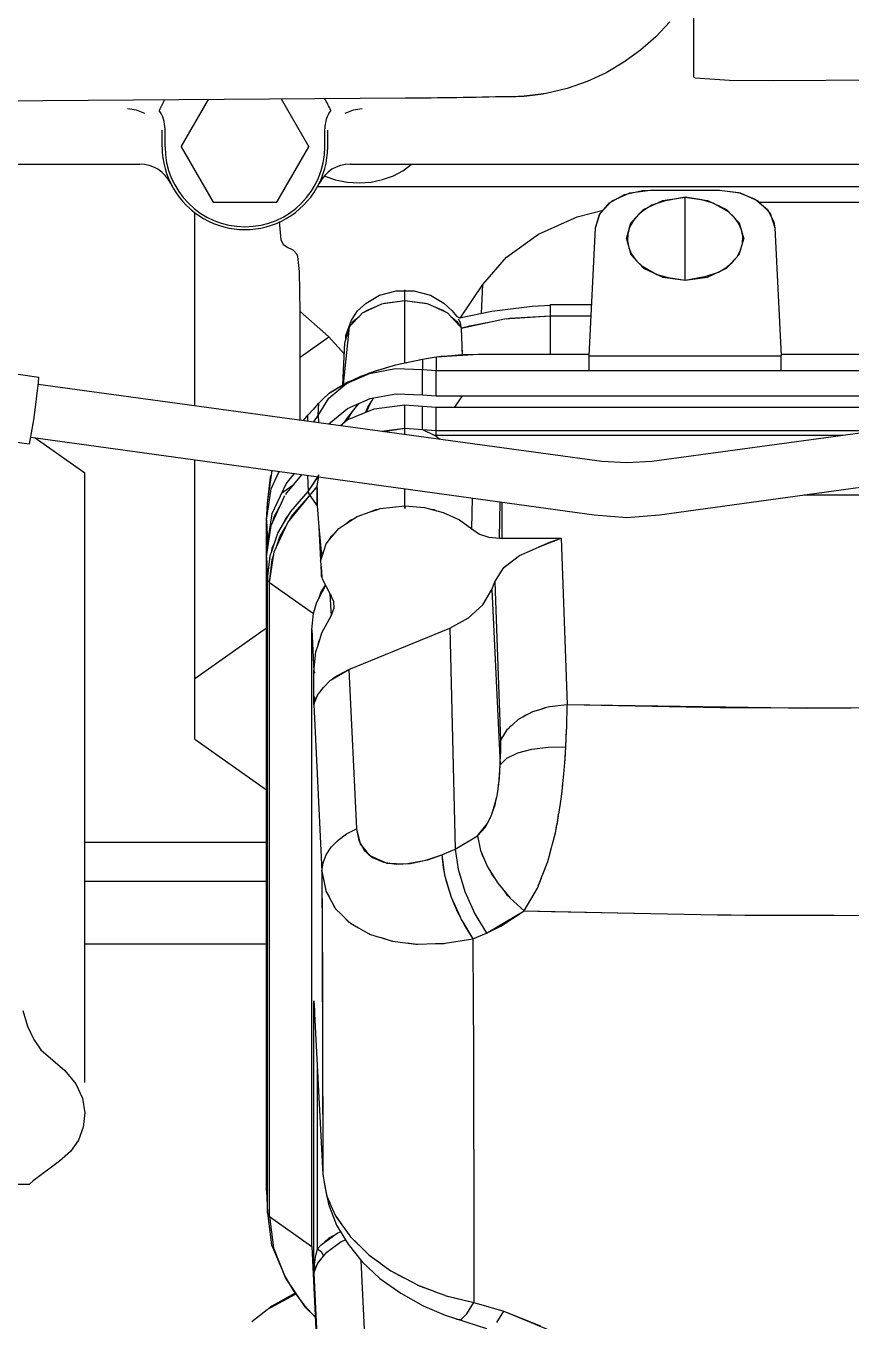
# Model space of a CAD drawing. Extents: x 1551 to 113148, y -1700 to 77018.
# Drawn here: x 18537.9 to 18657.5, y 11630.5 to 11818.3 of the extents above; entities that cross this region are included whole.
import ezdxf

# ---------------------------------------------------------------- set-up
doc = ezdxf.new("R2010")
doc.units = 0
doc.header["$LTSCALE"] = 500
doc.header["$MEASUREMENT"] = 0
doc.linetypes.add('SNT-025', pattern=[0.74, 0.4, -0.17, 0, -0.17])
doc.layers.get('0').update_dxf_attribs({"linetype": 'CONTINUOUS'})
doc.layers.add('GENERATORSETT', color=7, linetype='CONTINUOUS')

# ---------------------------------------------------------------- blocks, each defined once
blk = doc.blocks.new('GENERATOR-CENTER')
for p, q in [((-2125.56, -275.9), (-2125.56, -267.91)), ((-2129.02, -269.43), (-2131.05, -271.58)), ((-2131.05, -271.58), (-2133.28, -273.53)), ((-2133.28, -273.53), (-2135.68, -275.27)), ((-2135.68, -275.27), (-2138.26, -276.79)), ((-2125.56, -277.42), (-2125.56, -275.9)), ((-2138.26, -276.79), (-2141.01, -278.06)), ((-2125.56, -277.42), (-2125.34, -277.53)), ((-2125.34, -277.53), (-2120.39, -277.88)), ((-2114.19, -277.94), (-1945.65, -276.72)), ((-2143.91, -279.06), (-2146.97, -279.78)), ((-2141.01, -278.06), (-2143.91, -279.06)), ((-2141.14, -278.11), (-2141.2, -278.13)), ((-2120.39, -277.88), (-2114.19, -277.94)), ((-2340.27, -281.7), (-2167.36, -280.45)), ((-2199.85, -287.53), (-2195.88, -280.65)), ((-2185.38, -280.58), (-2181.37, -287.53)), ((-2146.97, -279.78), (-2150.16, -280.17)), ((-2150.16, -280.17), (-2147.36, -279.84)), ((-2206.31, -282.2), (-2207.61, -282.03)), ((-2205.11, -282.7), (-2206.31, -282.2)), ((-2174.9, -282.2), (-2176.11, -282.7)), ((-2173.61, -282.03), (-2174.9, -282.2)), ((-2202.61, -287.53), (-2202.61, -285.11)), ((-2202.19, -287.53), (-2202.19, -284.93)), ((-2179.03, -287.53), (-2179.03, -284.93)), ((-2178.61, -287.53), (-2178.61, -285.11)), ((-2199.85, -287.53), (-2195.23, -295.53)), ((-2185.99, -295.53), (-2181.37, -287.53)), ((-2255.61, -290.03), (-2205.86, -290.03)), ((-2175.35, -290.03), (-2095.86, -290.03)), ((-2167.71, -290.99), (-2166.54, -290.09)), ((-2179.02, -291.78), (-2177.46, -292.31)), ((-2177.46, -292.31), (-2175.78, -292.64)), ((-2175.78, -292.64), (-2174.05, -292.75)), ((-2174.05, -292.75), (-2172.32, -292.63)), ((-2172.32, -292.63), (-2170.65, -292.29)), ((-2170.65, -292.29), (-2169.1, -291.74)), ((-2169.1, -291.74), (-2167.71, -290.99)), ((-2180.11, -293.28), (-2091.1, -293.28)), ((-2137.77, -295.67), (-2135.6, -294.46)), ((-2137.37, -295.38), (-2134.81, -294.2)), ((-2135.6, -294.46), (-2132.97, -293.85)), ((-2134.81, -294.2), (-2131.81, -293.79)), ((-2132.97, -293.85), (-2131.81, -293.79)), ((-2131.81, -293.79), (-2121.81, -293.79)), ((-2131.81, -293.79), (-2121.81, -293.79)), ((-2121.81, -293.79), (-2119.07, -294.13)), ((-2121.81, -293.79), (-2118.81, -294.2)), ((-2119.07, -294.13), (-2118.12, -294.52)), ((-2118.81, -294.2), (-2116.25, -295.38)), ((-2118.12, -294.52), (-2116.68, -295.1)), ((-2195.23, -295.53), (-2185.99, -295.53)), ((-2139.23, -297.33), (-2137.77, -295.67)), ((-2139.12, -297.15), (-2137.37, -295.38)), ((-2134.66, -298.56), (-2132.82, -296.61)), ((-2132.82, -296.61), (-2130.06, -295.31)), ((-2131.62, -296.01), (-2132.71, -296.65)), ((-2131.81, -296.13), (-2131.81, -296.1)), ((-2131.81, -296.13), (-2131.81, -296.1)), ((-2129.84, -295.43), (-2131.62, -296.01)), ((-2130.06, -295.31), (-2126.81, -294.85)), ((-2126.81, -294.85), (-2129.84, -295.43)), ((-2126.81, -306.87), (-2126.81, -294.85)), ((-2126.81, -306.87), (-2126.81, -294.85)), ((-2126.81, -294.85), (-2123.56, -295.31)), ((-2124.37, -295.23), (-2126.81, -294.85)), ((-2122.73, -295.68), (-2124.37, -295.23)), ((-2123.56, -295.31), (-2120.8, -296.61)), ((-2120.54, -296.93), (-2122.73, -295.68)), ((-2121.81, -296.13), (-2121.81, -296.05)), ((-2121.81, -296.13), (-2121.81, -296.05)), ((-2120.8, -296.61), (-2118.96, -298.56)), ((-2116.68, -295.1), (-2115.75, -295.88)), ((-2116.25, -295.38), (-2114.5, -297.15)), ((-2116.05, -295.57), (-2097.31, -295.57)), ((-2115.75, -295.88), (-2114.89, -296.6)), ((-2114.89, -296.6), (-2114.31, -297.71)), ((-2197.89, -325.02), (-2197.89, -297.04)), ((-2185.34, -300.99), (-2185.61, -298.35)), ((-2148.05, -300.17), (-2142.47, -297.66)), ((-2142.47, -297.66), (-2138.7, -296.72)), ((-2139.81, -299.25), (-2139.12, -297.15)), ((-2139.81, -299.25), (-2139.23, -297.33)), ((-2134.34, -298.26), (-2134.85, -299.19)), ((-2133.62, -297.41), (-2134.34, -298.26)), ((-2132.71, -296.65), (-2133.62, -297.41)), ((-2119.7, -297.73), (-2120.54, -296.93)), ((-2119.05, -298.61), (-2119.7, -297.73)), ((-2114.5, -297.15), (-2113.81, -299.25)), ((-2114.31, -297.71), (-2113.94, -298.43)), ((-2113.94, -298.43), (-2113.81, -299.25)), ((-2152.69, -303.51), (-2148.05, -300.17)), ((-2140.72, -317.83), (-2139.81, -299.25)), ((-2135.31, -300.86), (-2134.66, -298.56)), ((-2135.13, -300.17), (-2135.18, -301.17)), ((-2134.85, -299.19), (-2135.13, -300.17)), ((-2118.63, -299.57), (-2119.05, -298.61)), ((-2118.96, -298.56), (-2118.31, -300.86)), ((-2118.44, -300.55), (-2118.63, -299.57)), ((-2113.81, -299.25), (-2112.89, -317.83)), ((-2113.81, -299.25), (-2112.89, -317.83)), ((-2185.01, -301.72), (-2185.34, -300.99)), ((-2184.55, -302.07), (-2185.01, -301.72)), ((-2183.64, -302.49), (-2184.55, -302.07)), ((-2135.31, -300.86), (-2134.66, -303.16)), ((-2135.18, -301.17), (-2134.99, -302.16)), ((-2134.99, -302.16), (-2134.56, -303.11)), ((-2118.96, -303.16), (-2118.31, -300.86)), ((-2118.77, -302.53), (-2118.48, -301.55)), ((-2118.48, -301.55), (-2118.44, -300.55)), ((-2183.05, -303.13), (-2183.64, -302.49)), ((-2182.94, -303.43), (-2183.05, -303.13)), ((-2182.72, -305.58), (-2182.94, -303.43)), ((-2156.15, -307.5), (-2152.69, -303.51)), ((-2134.66, -303.16), (-2132.82, -305.11)), ((-2134.56, -303.11), (-2133.92, -303.99)), ((-2133.92, -303.99), (-2133.08, -304.79)), ((-2120.8, -305.11), (-2118.96, -303.16)), ((-2120, -304.31), (-2119.27, -303.46)), ((-2119.27, -303.46), (-2118.77, -302.53)), ((-2182.61, -311.4), (-2182.72, -305.58)), ((-2133.08, -304.79), (-2130.89, -306.04)), ((-2132.82, -305.11), (-2130.06, -306.41)), ((-2123.78, -306.29), (-2121.99, -305.71)), ((-2123.56, -306.41), (-2120.8, -305.11)), ((-2121.99, -305.71), (-2120.91, -305.07)), ((-2120.91, -305.07), (-2120, -304.31)), ((-2159.39, -312.39), (-2156.15, -307.5)), ((-2156.34, -311.63), (-2156.15, -307.5)), ((-2156.34, -311.63), (-2156.15, -307.5)), ((-2130.89, -306.04), (-2129.25, -306.49)), ((-2130.06, -306.41), (-2126.81, -306.87)), ((-2129.25, -306.49), (-2126.81, -306.87)), ((-2126.81, -306.87), (-2123.78, -306.29)), ((-2126.81, -306.87), (-2123.56, -306.41)), ((-2173.06, -310.18), (-2171.1, -309.02)), ((-2171.1, -309.02), (-2168.7, -308.4)), ((-2168.7, -308.4), (-2166.14, -308.4)), ((-2167.42, -308.77), (-2167.42, -308.24)), ((-2167.42, -308.77), (-2167.42, -308.24)), ((-2167.42, -309.8), (-2167.42, -308.77)), ((-2167.42, -309.8), (-2167.42, -308.77)), ((-2166.14, -308.4), (-2163.73, -309.02)), ((-2163.73, -309.02), (-2161.77, -310.18)), ((-2182.61, -318.02), (-2182.61, -311.4)), ((-2182.61, -311.4), (-2178.48, -315)), ((-2175.15, -312.68), (-2174.28, -311.3)), ((-2174.28, -311.3), (-2173.06, -310.18)), ((-2174.07, -312.13), (-2173.57, -311.6)), ((-2173.57, -311.6), (-2173.27, -311.46)), ((-2173.27, -311.46), (-2171.48, -310.61)), ((-2173.27, -311.46), (-2173.01, -311.24)), ((-2173.01, -311.24), (-2171.48, -310.61)), ((-2171.48, -310.61), (-2170.75, -310.27)), ((-2170.75, -310.27), (-2170.57, -310.24)), ((-2170.57, -310.24), (-2167.42, -309.8)), ((-2170.57, -310.24), (-2170.39, -310.17)), ((-2170.39, -310.17), (-2167.42, -309.8)), ((-2167.42, -309.8), (-2164.26, -310.24)), ((-2167.42, -318.83), (-2167.42, -309.8)), ((-2167.42, -318.83), (-2167.42, -309.8)), ((-2167.42, -309.8), (-2164.44, -310.17)), ((-2164.44, -310.17), (-2164.26, -310.24)), ((-2164.26, -310.24), (-2164.08, -310.27)), ((-2164.08, -310.27), (-2163.35, -310.61)), ((-2163.35, -310.61), (-2161.56, -311.46)), ((-2163.35, -310.61), (-2161.82, -311.24)), ((-2161.82, -311.24), (-2161.56, -311.46)), ((-2161.77, -310.18), (-2160.55, -311.3)), ((-2161.56, -311.46), (-2161.26, -311.6)), ((-2161.26, -311.6), (-2160.76, -312.13)), ((-2160.55, -311.3), (-2159.94, -312.1)), ((-2159.5, -312.31), (-2154.81, -311.34)), ((-2154.81, -311.34), (-2148.99, -310.65)), ((-2148.99, -310.65), (-2146.31, -310.46)), ((-2146.31, -310.8), (-2146.31, -310.4)), ((-2146.31, -310.4), (-2140.36, -310.4)), ((-2146.31, -312.02), (-2146.31, -310.46)), ((-2146.31, -312.02), (-2146.31, -310.8)), ((-2175.99, -314.88), (-2175.15, -312.68)), ((-2175.45, -313.6), (-2175.17, -313.29)), ((-2175.17, -313.29), (-2174.07, -312.13)), ((-2175.17, -313.29), (-2174.95, -312.87)), ((-2174.95, -312.87), (-2174.07, -312.13)), ((-2160.76, -312.13), (-2159.46, -313.51)), ((-2160.76, -312.13), (-2159.88, -312.87)), ((-2160.25, -312.67), (-2160.17, -312.63)), ((-2160.23, -312.7), (-2160.14, -312.66)), ((-2159.94, -312.1), (-2159.5, -312.31)), ((-2159.88, -312.87), (-2159.46, -313.51)), ((-2159.7, -312.48), (-2159.45, -312.88)), ((-2159.46, -312.87), (-2159.25, -313.82)), ((-2159.46, -312.87), (-2159.46, -312.87)), ((-2159.46, -313.51), (-2159.38, -313.6)), ((-2159.25, -313.82), (-2152.98, -312.48)), ((-2159.25, -313.82), (-2158, -313.47)), ((-2158, -313.47), (-2154.77, -312.86)), ((-2152.98, -312.48), (-2146.31, -312.02)), ((-2152.63, -312.46), (-2152.25, -312.38)), ((-2152.25, -312.38), (-2146.31, -312.02)), ((-2147.6, -312.11), (-2147.58, -312.09)), ((-2147.6, -312.11), (-2147.58, -312.09)), ((-2146.31, -312.02), (-2140.44, -312.02)), ((-2146.31, -312.02), (-2140.44, -312.02)), ((-2146.31, -317.56), (-2146.31, -312.02)), ((-2146.31, -317.56), (-2146.31, -312.02)), ((-2182.61, -318.02), (-2178.43, -315.06)), ((-2178.48, -315), (-2176.2, -317.6)), ((-2176.33, -321.99), (-2175.45, -313.6)), ((-2175.99, -315.48), (-2175.61, -314.16)), ((-2175.99, -314.88), (-2175.61, -314.16)), ((-2175.99, -315.48), (-2175.99, -314.88)), ((-2175.61, -314.16), (-2175.45, -313.6)), ((-2159.38, -313.6), (-2159.25, -313.82)), ((-2159.25, -313.82), (-2159.14, -317.65)), ((-2176.42, -322.03), (-2176.12, -315.95)), ((-2176.12, -315.95), (-2175.99, -315.48)), ((-2159.17, -316.8), (-2159.14, -317.65)), ((-2182.61, -327.11), (-2182.61, -318.02)), ((-2170.24, -319.58), (-2168.76, -319.13)), ((-2168.76, -319.13), (-2168.31, -319.03)), ((-2168.43, -319.06), (-2168.1, -318.97)), ((-2168.28, -319.02), (-2164.87, -318.3)), ((-2168.1, -318.97), (-2164.87, -318.3)), ((-2164.87, -318.3), (-2162.9, -317.99)), ((-2164.87, -318.3), (-2162.9, -317.99)), ((-2164.87, -318.3), (-2164.86, -319.81)), ((-2164.87, -318.3), (-2164.86, -319.81)), ((-2162.9, -317.99), (-2156.78, -317.56)), ((-2162.9, -317.99), (-2162.18, -317.89)), ((-2162.9, -317.99), (-2162.9, -319.95)), ((-2162.9, -317.99), (-2162.9, -319.95)), ((-2162.18, -317.89), (-2156.78, -317.56)), ((-2162.18, -317.89), (-2161.12, -317.83)), ((-2161.64, -317.9), (-2161.12, -317.83)), ((-2161.18, -317.83), (-2161.04, -317.81)), ((-2161.12, -317.83), (-2159.17, -317.65)), ((-2161.04, -317.81), (-2159.19, -317.65)), ((-2159.19, -317.65), (-2159.14, -317.65)), ((-2159.17, -317.65), (-2159.14, -317.65)), ((-2159.14, -317.65), (-2156.79, -317.56)), ((-2159.14, -317.65), (-2156.79, -317.56)), ((-2156.79, -317.56), (-2156.78, -317.56)), ((-2156.79, -317.56), (-2156.78, -317.56)), ((-2156.78, -317.56), (-2140.71, -317.56)), ((-2156.78, -317.56), (-2140.71, -317.56)), ((-2140.72, -317.83), (-2112.89, -317.83)), ((-2140.72, -317.83), (-2112.89, -317.83)), ((-2140.72, -319.95), (-2140.72, -317.83)), ((-2140.72, -319.95), (-2140.72, -317.83)), ((-2112.91, -317.56), (-2068.13, -317.56)), ((-2112.91, -317.56), (-2068.13, -317.56)), ((-2112.89, -319.95), (-2112.89, -317.83)), ((-2112.89, -319.95), (-2112.89, -317.83)), ((-2229.15, -319.66), (-2220.48, -320.92)), ((-2220.54, -321.7), (-2220.48, -320.92)), ((-2175.87, -321.85), (-2172.55, -320.38)), ((-2175.87, -321.85), (-2172.55, -320.38)), ((-2174.78, -321.25), (-2173.79, -320.78)), ((-2174.62, -321.17), (-2173.1, -320.53)), ((-2173.79, -320.78), (-2172.94, -320.47)), ((-2173.06, -320.51), (-2172.55, -320.29)), ((-2172.55, -320.38), (-2168.77, -319.68)), ((-2172.55, -320.38), (-2168.77, -319.68)), ((-2172.55, -320.29), (-2172.04, -320.14)), ((-2172.19, -320.19), (-2171.55, -319.96)), ((-2171.99, -320.12), (-2170.32, -319.6)), ((-2171.55, -319.96), (-2169.86, -319.47)), ((-2168.77, -319.68), (-2164.86, -319.81)), ((-2168.77, -319.68), (-2164.86, -319.81)), ((-2164.89, -323.47), (-2164.86, -319.81)), ((-2164.89, -323.47), (-2164.86, -319.81)), ((-2164.86, -319.81), (-2162.9, -319.95)), ((-2164.86, -319.81), (-2162.9, -319.95)), ((-2162.9, -323.61), (-2162.9, -319.95)), ((-2162.9, -319.95), (-2140.72, -319.95)), ((-2162.9, -323.61), (-2162.9, -319.95)), ((-2162.9, -319.95), (-2140.72, -319.95)), ((-2140.72, -319.95), (-2112.89, -319.95)), ((-2140.72, -319.95), (-2112.89, -319.95)), ((-2112.89, -319.95), (-2068.13, -319.95)), ((-2112.89, -319.95), (-2068.13, -319.95)), ((-2221.18, -326.79), (-2220.54, -321.7)), ((-2220.56, -321.91), (-2138.89, -333.11)), ((-2178.43, -323.94), (-2175.87, -321.85)), ((-2178.43, -323.94), (-2175.87, -321.85)), ((-2178.16, -323.09), (-2176.37, -322.01)), ((-2178.13, -323.05), (-2176.78, -322.2)), ((-2176.78, -322.2), (-2176.28, -321.96)), ((-2176.34, -321.99), (-2175.87, -321.71)), ((-2175.87, -321.71), (-2174.67, -321.2)), ((-2131.65, -333.11), (-2049.98, -321.91)), ((-2180.72, -325.64), (-2179.9, -324.69)), ((-2179.99, -326.48), (-2178.43, -323.94)), ((-2179.99, -326.48), (-2178.43, -323.94)), ((-2179.99, -326.48), (-2179.9, -324.69)), ((-2179.99, -326.48), (-2179.9, -324.69)), ((-2179.9, -324.69), (-2179.44, -324.24)), ((-2179.9, -324.69), (-2179.82, -324.59)), ((-2179.82, -324.59), (-2179.31, -324.12)), ((-2179.36, -324.17), (-2178.4, -323.23)), ((-2178.4, -323.23), (-2178.19, -323.11)), ((-2178.21, -323.12), (-2178.13, -323.05)), ((-2175.9, -327.02), (-2174.08, -324.74)), ((-2175.76, -325.48), (-2172.48, -324.03)), ((-2174.43, -325.18), (-2173.99, -324.7)), ((-2173.01, -325.96), (-2172.43, -324.71)), ((-2172.8, -325.28), (-2171.91, -323.93)), ((-2172.48, -324.03), (-2168.75, -323.34)), ((-2168.75, -323.34), (-2164.89, -323.47)), ((-2164.89, -323.47), (-2162.9, -323.61)), ((-2162.9, -323.61), (-2068.13, -323.61)), ((-2160.17, -325.26), (-2159.09, -323.61)), ((-2160.17, -325.26), (-2159.09, -323.61)), ((-2182.1, -327.18), (-2181.48, -326.42)), ((-2181.51, -327.26), (-2181.48, -326.42)), ((-2181.48, -326.42), (-2180.66, -325.57)), ((-2180.6, -327.39), (-2179.99, -326.48)), ((-2179.99, -326.48), (-2179.94, -327.48)), ((-2178.45, -327.68), (-2175.76, -325.48)), ((-2175.77, -327.09), (-2171.86, -325.49)), ((-2175.75, -327.08), (-2175.06, -325.96)), ((-2173.07, -325.98), (-2172.8, -325.28)), ((-2171.86, -325.49), (-2167.42, -324.94)), ((-2167.42, -328.31), (-2167.42, -324.94)), ((-2167.42, -324.94), (-2164.86, -325.12)), ((-2167.42, -328.31), (-2167.42, -324.94)), ((-2164.89, -328.49), (-2164.86, -325.12)), ((-2164.89, -328.49), (-2164.86, -325.12)), ((-2164.86, -325.12), (-2162.9, -325.26)), ((-2164.86, -325.12), (-2162.9, -325.26)), ((-2162.9, -328.63), (-2162.9, -325.26)), ((-2162.9, -328.63), (-2162.9, -325.26)), ((-2162.9, -325.26), (-2074.4, -325.26)), ((-2221.82, -330.63), (-2221.18, -326.79)), ((-2176.75, -327.91), (-2175.77, -327.09)), ((-2176.11, -327.37), (-2175.9, -327.02)), ((-2170.8, -328.73), (-2167.42, -328.31)), ((-2170.48, -328.77), (-2167.42, -328.31)), ((-2167.42, -328.31), (-2164.89, -328.49)), ((-2167.42, -329.2), (-2167.42, -328.31)), ((-2164.89, -328.49), (-2164.88, -328.49)), ((-2164.89, -328.49), (-2162.9, -328.63)), ((-2164.89, -328.49), (-2162.9, -328.63)), ((-2164.88, -328.49), (-2163.2, -329.31)), ((-2164.88, -328.49), (-2163.2, -329.31)), ((-2228.52, -329.71), (-2221.87, -330.58)), ((-2221.62, -329.61), (-2140, -340.86)), ((-2221.03, -329.69), (-2213.83, -334.78)), ((-2163.2, -329.31), (-2162.9, -329.31)), ((-2163.2, -329.31), (-2162.9, -329.31)), ((-2163.2, -329.31), (-2163.03, -329.39)), ((-2163.03, -329.39), (-2162.9, -329.46)), ((-2162.91, -329.45), (-2162.9, -329.46)), ((-2162.9, -329.31), (-2162.9, -328.63)), ((-2162.9, -329.31), (-2162.9, -328.63)), ((-2162.9, -328.63), (-2098.98, -328.63)), ((-2162.9, -329.31), (-2103.95, -329.31)), ((-2162.9, -329.46), (-2162.9, -329.31)), ((-2162.9, -329.46), (-2162.9, -329.31)), ((-2162.9, -329.46), (-2162.34, -329.89)), ((-2130.54, -340.86), (-2048.92, -329.61)), ((-2221.87, -330.58), (-2221.82, -330.63)), ((-2197.89, -364.61), (-2197.89, -332.88)), ((-2138.89, -333.11), (-2135.27, -333.29)), ((-2135.27, -333.29), (-2131.65, -333.11)), ((-2213.83, -423.17), (-2213.83, -334.78)), ((-2187.36, -339.18), (-2186.66, -334.43)), ((-2187.36, -339.18), (-2186.9, -335.43)), ((-2186.9, -335.43), (-2186.74, -335.01)), ((-2186.81, -337.12), (-2185.63, -334.57)), ((-2184.65, -336.38), (-2183.42, -334.87)), ((-2184.53, -337.66), (-2182.31, -335.03)), ((-2181.54, -335.13), (-2181.45, -337.48)), ((-2181.45, -337.48), (-2179.83, -335.07)), ((-2181.45, -337.48), (-2180.01, -335.34)), ((-2180.04, -336.11), (-2179.89, -335.36)), ((-2187.48, -341.66), (-2186.81, -337.12)), ((-2187.48, -341.66), (-2186.81, -337.12)), ((-2186.64, -340.68), (-2184.65, -336.38)), ((-2185.26, -337.7), (-2183.53, -336.47)), ((-2185.26, -337.7), (-2183.53, -336.47)), ((-2184.66, -337.91), (-2184.53, -337.66)), ((-2183.97, -340.37), (-2181.45, -337.48)), ((-2181.45, -337.48), (-2181.38, -337.77)), ((-2181.45, -337.48), (-2181.21, -338.07)), ((-2181.38, -337.77), (-2181.21, -338.07)), ((-2181.21, -338.07), (-2180.14, -336.77)), ((-2181.21, -338.07), (-2180.22, -336.89)), ((-2180.22, -336.89), (-2180.14, -336.77)), ((-2180.14, -336.77), (-2180.04, -336.11)), ((-2180.14, -339.57), (-2180.14, -336.77)), ((-2180.14, -336.98), (-2180.14, -336.77)), ((-2180.14, -336.98), (-2180.14, -339.57)), ((-2167.42, -339.59), (-2167.42, -337.08)), ((-2187.48, -341.66), (-2187.36, -339.18)), ((-2187.48, -341.66), (-2187.36, -339.18)), ((-2186.81, -342.43), (-2184.81, -338.09)), ((-2186.41, -341.25), (-2185.23, -339)), ((-2184.4, -341.96), (-2181.21, -338.07)), ((-2183.71, -340.94), (-2181.21, -338.07)), ((-2181.21, -338.07), (-2180.14, -339.57)), ((-2181.21, -338.07), (-2180.14, -339.57)), ((-2180.14, -339.57), (-2179.88, -342.62)), ((-2171.03, -339.97), (-2167.42, -339.59)), ((-2167.42, -339.59), (-2167.42, -339.94)), ((-2167.42, -339.94), (-2167.42, -339.59)), ((-2167.42, -339.59), (-2164.58, -339.82)), ((-2157.73, -342.92), (-2157.61, -338.43)), ((-2153.72, -344.27), (-2153.62, -338.98)), ((-2153.31, -344.27), (-2153.31, -339.02)), ((-2109.56, -337.97), (-2068.13, -337.97)), ((-2187.48, -341.66), (-2187.32, -344.87)), ((-2187.48, -341.66), (-2187.32, -344.87)), ((-2187.48, -346.96), (-2187.48, -341.66)), ((-2187.48, -346.96), (-2187.48, -341.66)), ((-2187.17, -344.27), (-2186.64, -340.68)), ((-2186.58, -341.92), (-2186.41, -341.25)), ((-2185, -342.12), (-2184.34, -341)), ((-2185, -342.12), (-2184.67, -341.4)), ((-2184.67, -341.4), (-2184.34, -341)), ((-2184.34, -341), (-2183.97, -340.37)), ((-2184.08, -341.57), (-2183.71, -340.94)), ((-2175.98, -342.17), (-2174.86, -341.44)), ((-2175.98, -342.17), (-2175.35, -341.64)), ((-2175.35, -341.64), (-2174.86, -341.44)), ((-2174.86, -341.44), (-2174.32, -341.09)), ((-2174.32, -341.09), (-2172.48, -340.46)), ((-2172.48, -340.46), (-2171.34, -340.08)), ((-2172.48, -340.46), (-2171.62, -340.11)), ((-2171.62, -340.11), (-2171.34, -340.08)), ((-2171.34, -340.08), (-2171.03, -339.97)), ((-2164.58, -339.82), (-2161.89, -340.51)), ((-2163.71, -340.04), (-2163.25, -340.1)), ((-2163.25, -340.1), (-2162.83, -340.27)), ((-2161.89, -340.51), (-2159.51, -341.62)), ((-2159.51, -341.62), (-2159.51, -341.62)), ((-2159.51, -341.62), (-2159.51, -341.62)), ((-2159.51, -341.62), (-2157.73, -342.92)), ((-2159.51, -341.62), (-2157.73, -342.92)), ((-2140, -340.86), (-2135.27, -341.27)), ((-2135.27, -341.27), (-2130.54, -340.86)), ((-2187.48, -346.96), (-2186.81, -342.43)), ((-2187.36, -345.03), (-2186.96, -343.43)), ((-2186.37, -346.23), (-2184.4, -341.96)), ((-2186.32, -344.99), (-2185.82, -343.52)), ((-2185.82, -343.52), (-2185, -342.12)), ((-2185.54, -344.06), (-2184.73, -342.67)), ((-2179.88, -342.62), (-2179.64, -347.48)), ((-2179.88, -342.62), (-2179.53, -346.77)), ((-2178.33, -344.45), (-2177.55, -343.49)), ((-2178.07, -343.94), (-2177.55, -343.49)), ((-2177.55, -343.49), (-2177.01, -342.84)), ((-2177.01, -342.84), (-2175.98, -342.17)), ((-2157.73, -342.92), (-2156.62, -343.66)), ((-2157.73, -342.92), (-2156.62, -343.66)), ((-2187.48, -346.96), (-2187.36, -345.03)), ((-2186.72, -346.16), (-2186.32, -344.99)), ((-2186.65, -345.71), (-2186.32, -344.99)), ((-2186.04, -345.51), (-2185.54, -344.06)), ((-2179.19, -346.12), (-2178.85, -345.07)), ((-2178.85, -345.07), (-2178.33, -344.45)), ((-2178.33, -344.45), (-2178.07, -343.94)), ((-2156.62, -343.66), (-2155.24, -344.13)), ((-2156.62, -343.66), (-2155.24, -344.13)), ((-2155.24, -344.13), (-2153.72, -344.27)), ((-2155.24, -344.13), (-2153.72, -344.27)), ((-2153.72, -344.27), (-2153.31, -344.27)), ((-2153.72, -344.27), (-2153.31, -344.27)), ((-2153.31, -344.27), (-2144.78, -344.27)), ((-2153.31, -344.27), (-2144.78, -344.27)), ((-2147.86, -345.45), (-2146.44, -344.85)), ((-2147.71, -345.39), (-2144.78, -344.27)), ((-2146.44, -344.85), (-2144.78, -344.27)), ((-2145.79, -344.62), (-2145.69, -344.62)), ((-2145.58, -344.55), (-2145.52, -344.55)), ((-2144.78, -344.27), (-2143.9, -368.38)), ((-2144.78, -344.27), (-2143.9, -368.38)), ((-2187.48, -346.96), (-2187.32, -350.22)), ((-2187.48, -346.96), (-2187.32, -350.22)), ((-2187.48, -438.84), (-2187.48, -346.96)), ((-2187.48, -438.84), (-2187.48, -346.96)), ((-2187.32, -350.22), (-2186.95, -346.82)), ((-2187.03, -350.69), (-2186.37, -346.23)), ((-2186.95, -346.82), (-2186.72, -346.16)), ((-2186.72, -346.16), (-2186.65, -345.71)), ((-2186.66, -347.33), (-2186.43, -346.67)), ((-2179.68, -347.59), (-2179.53, -347.14)), ((-2179.53, -346.77), (-2179.19, -346.12)), ((-2179.53, -347.14), (-2179.19, -346.12)), ((-2179.53, -347.14), (-2179.53, -346.77)), ((-2153.08, -348.49), (-2150.83, -346.78)), ((-2153.06, -348.47), (-2150.83, -346.78)), ((-2150.83, -346.78), (-2149.71, -346.26)), ((-2150.83, -346.78), (-2149.71, -346.26)), ((-2149.71, -346.26), (-2148.08, -345.55)), ((-2148.08, -345.55), (-2148.02, -345.52)), ((-2148.01, -345.51), (-2147.97, -345.49)), ((-2147.97, -345.49), (-2147.87, -345.45)), ((-2187.03, -350.69), (-2186.66, -347.33)), ((-2179.68, -347.59), (-2179.53, -349.1)), ((-2179.6, -348.4), (-2179.53, -349.79)), ((-2179.53, -349.79), (-2179.53, -349.1)), ((-2179.53, -349.1), (-2179.44, -349.97)), ((-2154.4, -350.57), (-2153.08, -348.49)), ((-2153.06, -348.48), (-2153.06, -348.47)), ((-2187.32, -442.09), (-2187.32, -350.22)), ((-2187.32, -442.09), (-2187.32, -350.22)), ((-2187.32, -350.22), (-2187.24, -350.47)), ((-2187.24, -350.47), (-2187.03, -350.69)), ((-2187.03, -350.69), (-2180.68, -355.18)), ((-2187.03, -442.57), (-2187.03, -350.69)), ((-2187.03, -350.69), (-2180.68, -355.18)), ((-2187.03, -442.57), (-2187.03, -350.69)), ((-2179.53, -349.79), (-2179.44, -349.97)), ((-2179.44, -349.97), (-2179.42, -350.17)), ((-2179.42, -350.17), (-2178.26, -352.39)), ((-2154.83, -351.69), (-2154.4, -350.57)), ((-2154.83, -351.69), (-2154.4, -350.57)), ((-2154.4, -350.57), (-2153.56, -373.62)), ((-2154.4, -350.57), (-2153.56, -373.62)), ((-2180.2, -353.54), (-2178.91, -351.15)), ((-2179.87, -352.93), (-2179.59, -352.15)), ((-2179.59, -352.15), (-2178.94, -351.09)), ((-2178.29, -352.32), (-2178.12, -355.53)), ((-2178.29, -352.32), (-2178.12, -355.53)), ((-2178.26, -352.38), (-2178.26, -352.39)), ((-2178.26, -352.39), (-2177.75, -353.41)), ((-2178.26, -352.39), (-2178.13, -352.58)), ((-2178.26, -352.39), (-2177.75, -353.41)), ((-2156.13, -353.92), (-2154.83, -351.69)), ((-2156.13, -353.92), (-2154.83, -351.69)), ((-2154.83, -351.69), (-2153.63, -377.09)), ((-2154.83, -351.69), (-2153.63, -377.09)), ((-2180.68, -355.18), (-2180.2, -353.54)), ((-2178.12, -355.53), (-2177.71, -354.49)), ((-2178.12, -355.53), (-2177.71, -354.49)), ((-2177.77, -353.38), (-2177.71, -354.49)), ((-2177.75, -353.41), (-2177.71, -354.49)), ((-2158.2, -355.82), (-2156.13, -353.92)), ((-2158.2, -355.82), (-2156.13, -353.92)), ((-2180.91, -357.48), (-2180.68, -355.18)), ((-2180.91, -357.48), (-2180.68, -355.18)), ((-2179.44, -357.98), (-2178.12, -355.53)), ((-2160.9, -357.29), (-2158.2, -355.82)), ((-2160.9, -357.29), (-2158.2, -355.82)), ((-2197.89, -364.61), (-2187.48, -357.25)), ((-2180.91, -446.9), (-2180.91, -357.48)), ((-2180.91, -357.48), (-2180.61, -363.58)), ((-2180.91, -446.9), (-2180.91, -357.48)), ((-2180.91, -357.48), (-2180.61, -363.58)), ((-2179.7, -358.82), (-2179.44, -357.98)), ((-2175.56, -363.27), (-2160.9, -357.29)), ((-2175.56, -363.27), (-2160.9, -357.29)), ((-2160.9, -357.29), (-2160.13, -389.32)), ((-2160.9, -357.29), (-2160.13, -389.32)), ((-2180.31, -360.75), (-2180, -359.76)), ((-2180, -359.76), (-2179.7, -358.82)), ((-2180, -359.76), (-2179.92, -359.28)), ((-2179.92, -359.28), (-2179.7, -358.82)), ((-2180.61, -363.58), (-2180.31, -360.75)), ((-2180.61, -368.35), (-2180.61, -363.58)), ((-2180.61, -363.58), (-2180.46, -363.82)), ((-2180.61, -368.35), (-2180.61, -363.58)), ((-2178.22, -364.85), (-2175.56, -363.27)), ((-2177.63, -364.39), (-2175.56, -363.27)), ((-2177.21, -364.25), (-2177.21, -364.17)), ((-2177.21, -364.25), (-2177.21, -364.17)), ((-2177.17, -364.23), (-2177.17, -364.14)), ((-2177.17, -364.23), (-2177.17, -364.14)), ((-2175.56, -363.27), (-2174.44, -386.4)), ((-2175.56, -363.27), (-2174.44, -386.4)), ((-2197.89, -373.39), (-2197.89, -364.61)), ((-2179.96, -366.8), (-2179.24, -365.88)), ((-2179.24, -365.88), (-2178.22, -364.85)), ((-2177.95, -364.69), (-2177.63, -364.39)), ((-2177.76, -364.52), (-2177.76, -364.58)), ((-2177.38, -364.35), (-2177.36, -364.25)), ((-2180.61, -368.35), (-2179.98, -366.83)), ((-2180.61, -368.35), (-2180.55, -367.22)), ((-2180.61, -368.35), (-2180.44, -367.64)), ((-2180.5, -368.09), (-2180.5, -367.87)), ((-2180.5, -368.09), (-2180.5, -367.87)), ((-2180.44, -367.64), (-2180, -366.86)), ((-2180, -366.86), (-2179.97, -366.82)), ((-2179.97, -366.81), (-2179.96, -366.8)), ((-2180.61, -368.35), (-2179.44, -392.52)), ((-2180.61, -368.35), (-2179.44, -392.52)), ((-2150.34, -370.17), (-2149.52, -369.73)), ((-2149.98, -369.91), (-2149.52, -369.73)), ((-2149.52, -369.73), (-2148.9, -369.39)), ((-2148.9, -369.39), (-2147.69, -369.03)), ((-2147.69, -369.03), (-2146.84, -368.77)), ((-2147.69, -369.03), (-2147.11, -368.8)), ((-2147.11, -368.8), (-2146.84, -368.77)), ((-2146.84, -368.77), (-2146.49, -368.66)), ((-2146.49, -368.66), (-2143.9, -368.38)), ((-2143.96, -371.63), (-2143.9, -368.38)), ((-2143.9, -368.38), (-2114.37, -368.82)), ((-2143.9, -368.38), (-2121.74, -368.8)), ((-2121.74, -368.8), (-2093.85, -368.87)), ((-2114.37, -368.82), (-2109.25, -368.9)), ((-2109.25, -368.9), (-2102.75, -368.85)), ((-2152.33, -371.75), (-2151.76, -371.24)), ((-2152.33, -371.75), (-2152.21, -371.57)), ((-2152.21, -371.57), (-2151.76, -371.24)), ((-2151.76, -371.24), (-2150.97, -370.51)), ((-2150.97, -370.51), (-2150.34, -370.17)), ((-2150.34, -370.17), (-2149.98, -369.91)), ((-2143.97, -371.93), (-2143.96, -371.63)), ((-2197.89, -373.39), (-2187.48, -380.75)), ((-2153.56, -373.62), (-2152.56, -371.96)), ((-2152.56, -371.96), (-2152.33, -371.75)), ((-2144.09, -374.51), (-2143.98, -372.11)), ((-2144.08, -374.44), (-2143.98, -372.03)), ((-2143.98, -372.11), (-2143.98, -371.93)), ((-2153.63, -377.09), (-2153.56, -373.62)), ((-2153.63, -377.09), (-2153.55, -375.46)), ((-2153.56, -373.62), (-2153.55, -373.6)), ((-2153.56, -373.62), (-2153.55, -375.46)), ((-2152.65, -376.14), (-2151.08, -375.37)), ((-2152.65, -376.14), (-2151.08, -375.37)), ((-2151.08, -375.37), (-2149.04, -374.82)), ((-2151.08, -375.37), (-2149.04, -374.82)), ((-2149.04, -374.82), (-2146.65, -374.53)), ((-2149.04, -374.82), (-2146.65, -374.53)), ((-2146.65, -374.53), (-2144.09, -374.51)), ((-2146.65, -374.53), (-2144.09, -374.51)), ((-2144.26, -376.89), (-2144.09, -374.51)), ((-2144.2, -376.32), (-2144.09, -374.51)), ((-2153.76, -379.28), (-2153.63, -377.09)), ((-2153.73, -379.03), (-2153.63, -377.09)), ((-2153.63, -377.09), (-2152.65, -376.14)), ((-2153.63, -377.09), (-2152.65, -376.14)), ((-2144.37, -378.48), (-2144.29, -377.31)), ((-2144.3, -377.32), (-2144.2, -376.32)), ((-2153.84, -380.05), (-2153.73, -379.03)), ((-2144.52, -379.79), (-2144.37, -378.48)), ((-2154.12, -381.8), (-2153.95, -381)), ((-2154.01, -381.26), (-2153.82, -379.91)), ((-2153.95, -381), (-2153.85, -380.14)), ((-2144.75, -381.71), (-2144.63, -380.86)), ((-2144.7, -381.37), (-2144.55, -380.02)), ((-2144.63, -380.86), (-2144.53, -379.79)), ((-2154.95, -384.66), (-2154.35, -382.9)), ((-2154.79, -384.18), (-2154.11, -381.78)), ((-2154.35, -382.9), (-2154.13, -381.85)), ((-2145.13, -384.26), (-2144.85, -382.69)), ((-2144.85, -382.69), (-2144.74, -381.7)), ((-2155.51, -385.66), (-2154.95, -384.66)), ((-2155.08, -384.89), (-2154.9, -384.5)), ((-2145.42, -385.93), (-2145.18, -384.55)), ((-2145.33, -385.51), (-2145.14, -384.25)), ((-2175.87, -387.13), (-2174.44, -386.4)), ((-2174.44, -386.4), (-2174.12, -388.09)), ((-2174.44, -386.4), (-2173.96, -388.37)), ((-2156.92, -387.38), (-2155.5, -385.65)), ((-2156.92, -387.38), (-2155.8, -386.18)), ((-2155.8, -386.18), (-2155.52, -385.68)), ((-2145.61, -386.97), (-2145.47, -386.19)), ((-2145.49, -386.2), (-2145.33, -385.51)), ((-2213.83, -388.34), (-2187.48, -388.34)), ((-2178.1, -389.03), (-2177.1, -388.01)), ((-2177.1, -388.01), (-2175.87, -387.13)), ((-2174.12, -388.09), (-2173.33, -389.48)), ((-2173.95, -388.39), (-2173.9, -388.59)), ((-2173.9, -388.59), (-2173.69, -388.85)), ((-2160.13, -389.32), (-2156.92, -387.38)), ((-2156.92, -387.38), (-2156.46, -389.54)), ((-2156.92, -387.38), (-2156.92, -387.38)), ((-2146.08, -388.75), (-2145.61, -386.97)), ((-2179.28, -391.32), (-2178.83, -390.14)), ((-2178.83, -390.14), (-2178.1, -389.03)), ((-2173.68, -388.87), (-2172.59, -390.21)), ((-2173.33, -389.48), (-2172.12, -390.54)), ((-2172.59, -390.21), (-2170.02, -391.34)), ((-2164.37, -390.94), (-2162.08, -390.14)), ((-2164.11, -390.86), (-2162.08, -390.14)), ((-2162.08, -390.14), (-2160.13, -389.32)), ((-2162.08, -390.14), (-2160.13, -389.32)), ((-2162.08, -390.14), (-2161.72, -392.7)), ((-2162.08, -390.14), (-2161.88, -392)), ((-2160.13, -389.32), (-2159.72, -392.21)), ((-2160.13, -389.32), (-2159.72, -392.21)), ((-2156.46, -389.54), (-2155.45, -391.89)), ((-2156.31, -389.88), (-2156.25, -390.11)), ((-2156.25, -390.11), (-2155.95, -390.71)), ((-2146.58, -390.58), (-2146.4, -390.1)), ((-2146.51, -390.39), (-2146.17, -389.1)), ((-2146.4, -390.1), (-2146.08, -388.73)), ((-2179.44, -392.52), (-2179.28, -391.32)), ((-2172.12, -390.54), (-2170.54, -391.21)), ((-2170.54, -391.21), (-2168.67, -391.5)), ((-2170.02, -391.34), (-2167.28, -391.47)), ((-2168.67, -391.5), (-2166.59, -391.4)), ((-2167.28, -391.47), (-2164.11, -390.86)), ((-2166.59, -391.4), (-2164.37, -390.94)), ((-2164.88, -391.04), (-2164.88, -391.01)), ((-2161.88, -392), (-2161.72, -392.7)), ((-2159.72, -392.21), (-2158.73, -395.47)), ((-2159.72, -392.21), (-2158.73, -395.47)), ((-2155.45, -391.89), (-2153.97, -394.26)), ((-2147.51, -393.2), (-2146.7, -391.13)), ((-2146.7, -391.13), (-2146.56, -390.57)), ((-2213.83, -393.99), (-2187.48, -393.99)), ((-2179.44, -392.52), (-2179.38, -408.16)), ((-2179.44, -392.52), (-2179.4, -403.25)), ((-2179.44, -392.52), (-2178.88, -395.36)), ((-2179.44, -392.52), (-2178.89, -395.33)), ((-2161.72, -392.7), (-2161.68, -393.03)), ((-2161.68, -393.03), (-2161.57, -393.4)), ((-2161.57, -393.4), (-2160.7, -396.29)), ((-2161.57, -393.4), (-2161.41, -394.1)), ((-2161.41, -394.1), (-2160.7, -396.29)), ((-2155, -392.61), (-2154.76, -393.09)), ((-2154.76, -393.09), (-2154.41, -393.55)), ((-2148.05, -394.57), (-2147.63, -393.52)), ((-2147.96, -394.41), (-2147.51, -393.17)), ((-2178.89, -395.33), (-2178.87, -395.37)), ((-2178.87, -395.37), (-2178.87, -395.41)), ((-2178.87, -395.41), (-2178.41, -396.24)), ((-2158.73, -395.47), (-2157.3, -398.7)), ((-2158.73, -395.47), (-2157.3, -398.7)), ((-2153.97, -394.26), (-2152.15, -396.45)), ((-2153.06, -395.36), (-2152.63, -395.93)), ((-2152.63, -395.93), (-2152.41, -396.14)), ((-2150.13, -398.28), (-2148.2, -394.97)), ((-2148.2, -394.97), (-2148.08, -394.66)), ((-2148.1, -394.67), (-2147.96, -394.41)), ((-2178.44, -396.19), (-2177.57, -397.82)), ((-2178.34, -396.37), (-2177.52, -397.88)), ((-2177.7, -397.59), (-2177.7, -397.56)), ((-2177.57, -397.82), (-2177.51, -397.89)), ((-2177.51, -397.89), (-2177.47, -397.96)), ((-2177.47, -397.96), (-2176.63, -398.79)), ((-2160.7, -396.29), (-2159.42, -399.16)), ((-2160.7, -396.29), (-2159.78, -398.48)), ((-2152.15, -396.45), (-2150.13, -398.28)), ((-2176.68, -398.74), (-2175.53, -399.91)), ((-2176.49, -398.93), (-2175.43, -399.97)), ((-2176.42, -399), (-2176.42, -399)), ((-2176.42, -399), (-2176.42, -399)), ((-2159.78, -398.48), (-2159.42, -399.16)), ((-2159.42, -399.16), (-2159.26, -399.52)), ((-2159.26, -399.52), (-2159.07, -399.84)), ((-2159.07, -399.84), (-2157.56, -402.31)), ((-2159.07, -399.84), (-2158.71, -400.52)), ((-2157.3, -398.7), (-2155.59, -401.49)), ((-2157.3, -398.7), (-2155.59, -401.49)), ((-2155.59, -401.49), (-2150.13, -398.28)), ((-2153.53, -400.5), (-2150.13, -398.28)), ((-2150.13, -398.27), (-2150.13, -398.28)), ((-2150.13, -398.28), (-2134.34, -398.61)), ((-2150.13, -398.28), (-2146.18, -398.39)), ((-2146.18, -398.39), (-2134.16, -398.61)), ((-2134.19, -398.61), (-2122.1, -398.87)), ((-2122.1, -398.87), (-2120.13, -398.87)), ((-2120.14, -398.87), (-2118.14, -398.91)), ((-2120.12, -398.87), (-2105.37, -398.91)), ((-2118.14, -398.91), (-2105.2, -398.91)), ((-2105.21, -398.91), (-2093.64, -398.94)), ((-2175.53, -399.91), (-2175.41, -399.98)), ((-2175.41, -399.98), (-2175.33, -400.07)), ((-2175.33, -400.07), (-2174.15, -400.74)), ((-2174.17, -400.72), (-2172.82, -401.52)), ((-2173.92, -400.87), (-2172.69, -401.56)), ((-2172.82, -401.52), (-2172.66, -401.57)), ((-2172.67, -401.57), (-2172.54, -401.65)), ((-2172.54, -401.65), (-2171.01, -402.12)), ((-2158.71, -400.52), (-2157.56, -402.31)), ((-2158.53, -400.8), (-2158.49, -400.79)), ((-2157.56, -402.31), (-2155.59, -401.49)), ((-2157.56, -402.31), (-2155.59, -401.49)), ((-2155.59, -401.49), (-2153.53, -400.5)), ((-2213.83, -403.05), (-2187.48, -403.04)), ((-2179.4, -403.25), (-2179.35, -419.77)), ((-2171.03, -402.11), (-2169.55, -402.59)), ((-2170.75, -402.2), (-2169.41, -402.61)), ((-2169.55, -402.59), (-2169.38, -402.61)), ((-2169.38, -402.62), (-2169.23, -402.67)), ((-2169.23, -402.67), (-2167.33, -402.89)), ((-2167.35, -402.89), (-2165.83, -403.09)), ((-2167.11, -402.92), (-2165.7, -403.09)), ((-2165.83, -403.09), (-2165.68, -403.09)), ((-2165.68, -403.09), (-2165.54, -403.11)), ((-2165.54, -403.11), (-2163, -403.02)), ((-2163, -403.02), (-2161.75, -402.99)), ((-2162.92, -403.02), (-2161.61, -402.98)), ((-2161.75, -402.99), (-2161.68, -402.98)), ((-2161.61, -402.98), (-2157.56, -402.31)), ((-2157.56, -402.31), (-2157.52, -412.07)), ((-2157.56, -402.31), (-2157.56, -402.31)), ((-2179.38, -408.16), (-2179.37, -411.92)), ((-2222.82, -412.71), (-2222.1, -415.01)), ((-2180.61, -411.3), (-2179.33, -436.5)), ((-2180.61, -411.3), (-2180.55, -412.74)), ((-2180.61, -450.77), (-2180.61, -411.3)), ((-2180.61, -411.3), (-2179.33, -436.5)), ((-2180.61, -450.77), (-2180.61, -411.3)), ((-2180.55, -412.74), (-2180.52, -412.95)), ((-2179.37, -411.92), (-2179.37, -414.49)), ((-2157.52, -412.06), (-2157.5, -417.68)), ((-2179.37, -414.49), (-2179.33, -435.8)), ((-2222.1, -415.01), (-2221.22, -416.92)), ((-2179.36, -415.56), (-2179.36, -415.57)), ((-2221.22, -416.92), (-2220.17, -418.43)), ((-2220.17, -418.43), (-2216.72, -421.4)), ((-2157.5, -417.68), (-2157.48, -423.26)), ((-2179.35, -419.77), (-2179.33, -435.8)), ((-2216.72, -421.4), (-2215.11, -423.36)), ((-2180.11, -447.28), (-2180.11, -421.17)), ((-2180.11, -447.28), (-2180.11, -421.17)), ((-2215.11, -423.36), (-2214.15, -425.41)), ((-2157.48, -423.24), (-2157.47, -427.76)), ((-2214.15, -425.41), (-2213.83, -427.56)), ((-2213.83, -427.56), (-2214.06, -429.65)), ((-2157.47, -426.94), (-2157.47, -428.33)), ((-2157.47, -427.76), (-2157.46, -430.95)), ((-2214.06, -429.65), (-2214.74, -431.51)), ((-2214.74, -431.51), (-2215.89, -433.14)), ((-2157.46, -430.94), (-2157.45, -434.76)), ((-2215.89, -433.14), (-2217.49, -434.54)), ((-2217.49, -434.54), (-2221.31, -437.39)), ((-2157.45, -434.76), (-2157.44, -441.3)), ((-2221.31, -437.39), (-2221.85, -437.88)), ((-2179.33, -435.8), (-2179.33, -436.5)), ((-2179.33, -436.5), (-2178.79, -439.5)), ((-2179.33, -436.5), (-2179.03, -438.24)), ((-2231.63, -437.88), (-2221.85, -437.88)), ((-2187.48, -438.84), (-2187.32, -442.09)), ((-2187.48, -438.84), (-2187.32, -442.09)), ((-2179.03, -438.24), (-2178.48, -440.78)), ((-2178.79, -439.5), (-2178.78, -439.53)), ((-2178.78, -439.52), (-2178.77, -439.55)), ((-2178.78, -439.53), (-2178.38, -440.43)), ((-2178.77, -439.55), (-2178.31, -440.59)), ((-2178.48, -440.78), (-2177.32, -443.84)), ((-2178.33, -440.54), (-2177.47, -442.5)), ((-2187.32, -442.09), (-2186.74, -446.69)), ((-2187.32, -442.09), (-2186.74, -446.69)), ((-2187.32, -442.09), (-2187.24, -442.35)), ((-2187.32, -442.09), (-2187.03, -442.57)), ((-2187.24, -442.35), (-2187.03, -442.57)), ((-2187.03, -442.57), (-2180.91, -446.9)), ((-2187.03, -442.57), (-2180.91, -446.9)), ((-2187.03, -442.57), (-2186.45, -447.12)), ((-2187.03, -442.57), (-2186.45, -447.12)), ((-2177.47, -442.5), (-2177.44, -442.54)), ((-2177.44, -442.54), (-2177.42, -442.59)), ((-2177.44, -442.55), (-2176.62, -443.7)), ((-2177.42, -442.59), (-2176.57, -443.77)), ((-2157.45, -441.28), (-2157.44, -446.25)), ((-2177.32, -443.84), (-2175.65, -446.58)), ((-2177.26, -444.97), (-2176.81, -444.79)), ((-2176.58, -443.76), (-2175.42, -445.39)), ((-2186.74, -446.69), (-2184.8, -451.33)), ((-2180.11, -447.28), (-2179.57, -446.68)), ((-2179.57, -446.68), (-2177.26, -444.97)), ((-2179.07, -446.31), (-2178.4, -445.69)), ((-2178.75, -447.76), (-2176.65, -446.21)), ((-2178.75, -447.76), (-2176.65, -446.21)), ((-2178.4, -445.69), (-2177.77, -445.35)), ((-2177.98, -445.46), (-2177.98, -445.5)), ((-2176.65, -446.21), (-2176.05, -445.98)), ((-2176.65, -446.21), (-2176.05, -445.98)), ((-2175.65, -446.58), (-2173.61, -449.15)), ((-2175.42, -445.39), (-2175.36, -445.44)), ((-2175.36, -445.44), (-2175.32, -445.5)), ((-2175.36, -445.45), (-2174.23, -446.56)), ((-2175.32, -445.5), (-2174.08, -446.72)), ((-2174.1, -446.7), (-2172.71, -448.07)), ((-2157.44, -445.84), (-2157.44, -446.76)), ((-2157.44, -446.25), (-2157.43, -450.06)), ((-2186.45, -447.12), (-2184.74, -451.53)), ((-2186.45, -447.12), (-2184.74, -451.53)), ((-2180.91, -446.9), (-2179.41, -477.26)), ((-2180.91, -446.9), (-2179.41, -477.26)), ((-2180.55, -449.64), (-2180.38, -448.48)), ((-2180.38, -448.48), (-2180.11, -447.28)), ((-2180.11, -447.28), (-2179.51, -447.72)), ((-2180.11, -447.28), (-2179.51, -447.72)), ((-2180.03, -449.34), (-2179.24, -448.31)), ((-2180, -449.28), (-2179.24, -448.31)), ((-2179.51, -447.72), (-2179.24, -448.31)), ((-2179.51, -447.72), (-2179.24, -448.31)), ((-2179.24, -448.31), (-2178.75, -447.76)), ((-2179.24, -448.31), (-2178.75, -447.76)), ((-2172.71, -448.07), (-2172.64, -448.13)), ((-2172.64, -448.12), (-2172.58, -448.18)), ((-2172.63, -448.13), (-2171.25, -449.13)), ((-2172.58, -448.18), (-2170.97, -449.33)), ((-2180.61, -450.77), (-2180.11, -449.44)), ((-2180.61, -450.77), (-2180.55, -449.64)), ((-2180.61, -450.77), (-2180.44, -450.06)), ((-2180.48, -450.23), (-2180.46, -450.39)), ((-2180.48, -450.23), (-2180.46, -450.39)), ((-2180.44, -450.06), (-2180.14, -449.54)), ((-2180.11, -449.44), (-2180.05, -449.36)), ((-2180.05, -449.37), (-2180, -449.28)), ((-2173.8, -448.95), (-2172.83, -469.13)), ((-2173.8, -448.95), (-2172.83, -469.13)), ((-2173.61, -449.15), (-2171.05, -451.54)), ((-2170.99, -449.32), (-2169.44, -450.46)), ((-2169.44, -450.46), (-2169.36, -450.5)), ((-2169.36, -450.49), (-2169.29, -450.54)), ((-2169.35, -450.5), (-2167.68, -451.4)), ((-2169.29, -450.54), (-2167.34, -451.58)), ((-2157.43, -450.06), (-2157.43, -451.33)), ((-2184.8, -451.33), (-2183.53, -453.44)), ((-2184.74, -451.53), (-2181.94, -455.66)), ((-2184.74, -451.53), (-2181.94, -455.66)), ((-2180.61, -450.77), (-2179.4, -475.77)), ((-2180.61, -450.77), (-2179.4, -475.77)), ((-2171.05, -451.54), (-2167.99, -453.71)), ((-2167.34, -451.58), (-2165.71, -452.45)), ((-2157.43, -451.33), (-2157.43, -455.03)), ((-2187.4, -456.07), (-2183.26, -453.84)), ((-2183.33, -453.71), (-2186.73, -455.59)), ((-2183.53, -453.44), (-2182.04, -455.42)), ((-2167.99, -453.71), (-2164.77, -455.52)), ((-2165.71, -452.45), (-2165.64, -452.48)), ((-2165.65, -452.48), (-2165.59, -452.51)), ((-2165.63, -452.48), (-2163.46, -453.31)), ((-2165.59, -452.51), (-2163.09, -453.45)), ((-2163.13, -453.44), (-2161.66, -454)), ((-2161.66, -454), (-2161.62, -454.01)), ((-2161.62, -454.01), (-2161.59, -454.02)), ((-2161.62, -454.01), (-2157.43, -455.03)), ((-2161.59, -454.02), (-2157.43, -455.03)), ((-2186.73, -455.59), (-2189.63, -457.85)), ((-2182.04, -455.42), (-2180.4, -457.2)), ((-2181.94, -455.66), (-2180.4, -457.17)), ((-2181.94, -455.66), (-2180.4, -457.17)), ((-2164.77, -455.52), (-2161.58, -456.88)), ((-2158.43, -456.67), (-2157.43, -455.03)), ((-2158.43, -456.67), (-2157.43, -455.03)), ((-2157.43, -455.03), (-2153.1, -456.29)), ((-2157.43, -455.03), (-2153.1, -456.29)), ((-2161.58, -456.88), (-2155.59, -458.8)), ((-2159.94, -457.47), (-2159.29, -457.51)), ((-2159.94, -457.47), (-2159.29, -457.51)), ((-2159.29, -457.51), (-2158.43, -456.67)), ((-2159.29, -457.51), (-2158.43, -456.67)), ((-2154.09, -457.92), (-2153.1, -456.29)), ((-2154.09, -457.92), (-2153.1, -456.29)), ((-2153.1, -456.29), (-2146.56, -459.01)), ((-2153.1, -456.29), (-2147.77, -458.41))]:
    blk.add_line(p, q)
for centre, radius, start, end in [((-2190.61, -287.53), 13.5, 149.6202, 157.0499), ((-2190.61, -287.53), 13.5, 22.9499, 31.2118), ((-2172.41, 538.7), 819.16, 270.35307, 271.39706), ((-2151.94, -250.58), 29.64, 269.026, 273.4282), ((-2206.79, -284.93), 4.6, 359.953, 35.3544), ((-2174.43, -284.93), 4.6, 144.6461, 180.0413), ((-2190.61, -287.53), 12, 179.9996, 0.0004), ((-2190.61, -287.53), 11.58, 180.0085, 359.9915), ((-2205.86, -295.03), 5, 26.179, 90), ((-2205.86, -295.03), 5, 26.1806, 89.9976), ((-2175.35, -295.03), 5, 89.9997, 153.8214), ((-2175.35, -295.03), 5, 90.0024, 153.8194), ((-2190.61, -287.53), 12, 206.179, 209.0971)]:
    blk.add_arc(centre, radius, start, end)

msp = doc.modelspace()

# ---------------------------------------------------------------- block references
at = {"layer": 'GENERATORSETT', "linetype": 'SNT-025'}
msp.add_blockref('GENERATOR-CENTER', (20760.293, 12088.276), dxfattribs=at)

doc.saveas('drawing.dxf')
